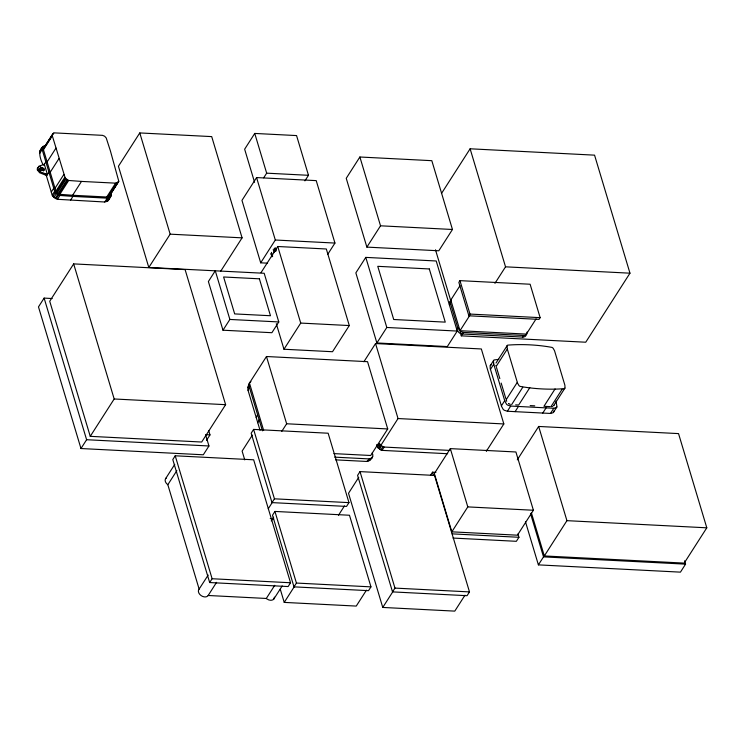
<?xml version="1.0" encoding="UTF-8"?>
<svg xmlns="http://www.w3.org/2000/svg" width="744" height="744" viewBox="0 0 744 744"><rect width="100%" height="100%" fill="white"/><g stroke="black" fill="none" stroke-linecap="round" stroke-linejoin="round"><path stroke-width="1.12" d="M335.591 459.866L366.839 461.457L369.629 460.387L372.121 457.83L372.902 455.105L372.242 452.901M526.12 334.196L525.692 335.87A4.455 3.116 32.6 0 1 524.966 336.576L523.488 337.041A6.389 4.473 32.6 0 1 522.753 337.079L462.573 334A6.389 4.473 32.6 0 1 461.792 333.889L459.987 333.256A4.455 3.116 32.6 0 1 458.797 332.447L456.639 329.081L457.653 327.49L450.362 303.143L450.641 300.251A4.455 3.116 32.6 0 1 451.366 299.544M553.852 410.93L553.666 411.925A4.027 2.818 32.6 0 1 553.024 412.753L550.476 413.441L515.108 411.655L507.38 411.237L504.339 410.269A4.027 2.818 32.6 0 1 503.167 409.339L501.54 406.336L490.222 368.587L490.147 365.946A4.027 2.818 32.6 0 1 490.789 365.109L491.551 364.709M45.858 173.984L52.201 195.133L53.921 197.43L57.465 199.299L104.765 202.005L108.28 200.536L111.321 194.9L111.2 193.831M109.898 193.673L109.563 195.877L106.727 197.011L72.624 195.263L59.818 194.333L58.218 193.682L55.893 191.208L43.44 149.702L43.84 147.647L44.854 146.903M108.28 200.536L111.321 194.9M118.78 181.248L110.372 150.8L106.215 137.947L104.606 136.208L102.486 135.343L54.34 132.878L52.712 133.79L52.312 135.845L65.295 178.253L68.69 180.476L81.496 181.415L115.608 183.154L118.008 182.401L118.78 181.248L109.563 195.877M43.068 164.703C40.12 159.114 36.689 148.661 44.91 145.582M110.744 196.686L107.238 198.155L72.949 196.397L59.929 195.449L56.386 193.58L54.665 191.292L42.148 149.553L42.65 146.856M39.59 169.837L40.436 167.828L41.469 167.381L43.877 168.73L44.129 169.902L43.496 170.869L42.203 168.711L39.813 168.804L40.436 167.828M260.065 430.376L248.031 390.284L248.282 386.099L249.556 382.788L250.914 381.57M247.789 387.94L249.556 382.788M248.031 390.284L249.305 387.019L249.054 384.648M256.234 417.607L257.582 414.622M257.768 422.722L259.135 419.793M486.334 451.227L486.836 450.204M216.569 582.338L208.013 595.73A5.552 3.887 32.6 0 1 201.075 595.563A5.552 3.887 32.6 0 1 198.983 589.294L208.18 575.066M369.629 460.387L372.846 456.481M39.702 151.674L43.171 146.28M39.553 152.399L42.017 148.549M39.683 153.394L42.148 149.553M43.44 148.437L53.084 133.381M43.338 148.94L52.21 135.083M45.449 145.982L47.225 143.211M48.407 141.36L53.726 133.055M43.44 149.702L52.312 135.845M46.807 175.528L39.646 172.766L37.358 169.976L38.642 166.358L44.333 164.247L47.43 174.561L40.269 171.79L37.981 169M39.674 169.976L40.297 169M40.846 168.358L41.469 167.381M43.71 165.215L45.849 161.885M40.278 170.99L40.911 170.013L40.213 168.869M42.203 168.711L42.827 167.744M47.114 161.95L55.986 148.093M43.254 169.706L43.877 168.73M43.347 170.162L43.97 169.186M46.472 176.049L48.937 172.199M50.201 172.264L59.083 158.407M51.28 192.073L53.745 188.223M55.01 188.288L63.891 174.431M52.201 195.133L54.665 191.292M55.893 191.208L64.765 177.351M52.898 196.342L55.372 192.491M56.414 192.11L65.295 178.253M53.921 197.43L56.386 193.58M57.167 192.919L66.049 179.062M55.233 198.378L57.697 194.528M58.218 193.682L67.1 179.825M58.841 194.017L67.723 180.16M56.126 198.862L58.599 195.012M59.818 194.333L68.69 180.476M57.465 199.299L59.929 195.449M72.624 195.263L81.496 181.415M70.485 200.248L72.949 196.397M220.736 271.16L242.079 237.848L211.705 136.608L139.779 132.934L118.436 166.247L148.809 267.477L264.185 273.271L278.786 321.947L271.895 332.708L222.986 330.206L208.385 281.53L215.276 270.769L229.877 319.446L222.986 330.206M106.727 197.011L115.608 183.154M108.038 196.742L116.91 182.894M104.765 202.005L107.238 198.155M110 194.519L118.287 181.592M109.126 196.258L118.008 182.401M52.182 298.549L44.119 298.093L38.483 306.891L80.975 448.53L203.307 454.789L208.952 445.982L205.865 435.705M106.336 201.68L108.801 197.83M107.638 201.094L110.103 197.253M108.717 199.541L111.181 195.691M73.665 263.897L49.727 301.255L90.247 436.337L201.689 442.029L225.618 404.68L185.098 269.598L73.665 263.897L114.185 398.979L90.247 436.337M148.809 267.477L170.153 234.165L139.779 132.934M304.91 180.866L308.481 175.305L296.558 135.575L254.746 133.436L244.646 149.2L254.578 182.308M80.975 448.53L86.611 439.723L44.119 298.093M327.639 254.467L334.949 243.065L316.219 180.625L256.578 177.574L241.967 200.387L260.698 262.818L267.58 263.171M263.692 177.807L266.668 173.166L254.746 133.436M260.698 262.818L275.308 240.014L256.578 177.574M260.995 272.676L277.763 246.506L326.318 248.989L349.289 325.556L332.522 351.726L283.966 349.243L276.303 323.714M359.882 157.003L346.239 178.309L366.876 247.11L438.802 250.784L452.454 229.487L431.818 160.685L359.882 157.003L380.528 225.804L366.876 247.11M175.221 455.793L172.794 459.587L209.678 582.543L288.114 586.551L290.541 582.757L253.658 459.801L175.221 455.793L212.114 578.739L209.678 582.543M165.735 478.457L174.756 464.368M199.15 589.155L167.828 484.725L176.849 470.636M206.525 440.299L209.985 434.896L208.655 430.488M333.954 453.617L370.717 455.495L387.726 428.944L367.545 361.677L266.464 356.516L249.454 383.058L263.674 430.478M283.966 349.243L300.725 323.073L277.763 246.506M253.611 429.409L251.174 433.203L271.997 502.609L346.537 506.422L348.964 502.628L328.141 433.222L253.611 429.409L274.434 498.815L271.997 502.609M365.778 257.387L355.855 272.881L376.882 342.965L447.311 346.574L457.235 331.071L436.207 260.986L365.778 257.387L386.806 327.472L376.882 342.965M252.328 435.156L242.116 451.097L244.757 459.894M281.781 431.362L286.645 423.773L266.464 356.516M441.462 193.514L470.115 148.791L594.558 155.152L629.973 273.188L585.742 342.221L461.299 335.851L460.313 332.549M268.24 508.784L272.444 502.219M363.881 361.761L375.543 343.551L481.34 348.964L503.837 423.95L486.641 450.78M274.936 511.435L272.509 515.239L293.992 586.858L368.531 590.662L370.958 586.867L349.475 515.248L274.936 511.435L296.428 583.054L293.992 586.858M271.253 520.93L273.653 517.182M459.959 280.646L458.853 282.385L468.878 315.8L539.037 319.39L540.144 317.66L530.119 284.236L459.959 280.646L469.985 314.07L468.878 315.8M459.95 285.761L450.799 300.046L459.997 330.708L526.352 334.103L536.108 318.869M450.455 303.496L449.441 305.096L449.618 301.85A4.455 3.116 32.6 0 1 450.353 301.143M208.143 595.488L266.306 598.464L274.731 585.314M273.783 599.097L282.209 585.947M360.012 471.612L357.576 475.407L392.525 591.889L467.055 595.702L469.492 591.908L434.543 475.425L360.012 471.612L394.962 588.095L392.525 591.889M378.231 448.055L377.375 446.791L379.496 443.489L380.351 444.745L378.231 448.055L382.016 450.371L447.683 453.728M358.729 477.36L348.518 493.3L382.76 607.439L454.779 611.122L464.991 595.191M375.543 343.551L398.04 418.547L379.626 447.284L378.956 445.079M379.384 449.171L381.505 445.861L384.137 447.06L449.804 450.418M338.464 515.285L344.472 505.901M380.751 450.074L382.872 446.763M366.457 590.15L356.246 606.081L284.227 602.398L294.438 586.467M382.016 450.371L384.137 447.06M459.997 330.708L469.752 315.475M461.299 335.851L462.545 333.907M494.937 283.352L505.529 266.826L470.115 148.791M462.573 334L463.596 332.41L523.767 335.488A6.25 4.371 32.6 0 0 524.799 335.404L525.98 334.977A4.455 3.116 32.6 0 0 526.715 334.27L527.096 332.029M490.296 365.639L493.607 360.477M490.454 369.368L493.765 364.197L493.458 360.775A4.027 2.818 32.6 0 1 494.1 359.947L498.843 359.361M496.034 363.007L507.166 345.625M507.315 349.029L517.517 383.039L518.912 385.522A3.674 2.576 32.6 0 0 519.982 386.368C534.192 389.01 550.151 389.81 564.436 388.647A3.674 2.576 32.6 0 0 565.021 387.884L564.882 385.206L554.54 350.75L553.136 348.266A3.674 2.576 32.6 0 0 552.067 347.42C537.865 344.77 521.907 343.979 507.622 345.142A3.674 2.576 32.6 0 0 507.027 345.904L507.315 349.029L496.174 366.411L495.885 365.425M430.432 475.388L432.487 472.18L435.947 472.356M450.325 448.623L434.347 473.565L451.831 531.83L517.424 535.187L533.401 510.254L515.918 451.98L450.325 448.623L467.799 506.897L451.831 531.83M522.428 337.06L523.581 335.479M522.753 337.079L523.767 335.488M501.4 405.843L504.711 400.672L493.765 364.197M506.171 399.714L517.303 382.332M507.38 411.237L510.691 406.066L553.787 408.27L556.335 407.591A4.027 2.818 32.6 0 0 556.977 406.754L556.001 401.128M511.621 404.634L522.762 387.252M382.76 607.439L392.972 591.499M529.821 387.643L518.68 405.024L515.657 404.857M515.108 411.655L518.419 406.494M543.938 406.317L555.071 388.935M542.767 413.069L546.077 407.907M550.979 406.652L562.111 389.27M517.275 459.839L538.665 426.452L678.537 433.603L706.8 527.812L684.192 563.106L544.32 555.954L531.346 512.728M553.75 405.536L564.882 388.154M550.476 413.441L553.787 408.27M553.508 412.223L556.819 407.061M517.945 533.987L518.94 537.289L516.364 541.307L453.012 538.061M684.573 560.818L685.568 564.138L680.444 572.145L538.396 564.873L543.52 556.875L530.593 513.769M544.32 555.954L566.928 520.661L538.665 426.452M44.129 169.902L43.459 170.683L40.911 170.013M40.185 150.707L41.562 149.684M366.839 461.457L369.303 458.918L372.121 457.83M368.652 460.992L371.135 458.444M39.051 166.712L37.386 168.107L37.358 169.976M450.641 300.985L451.236 300.781M39.925 166.358L40.418 166.191M552.597 406.391L551.602 406.615M544.943 406.363L549.974 406.605M266.668 173.166L308.481 175.305M380.528 225.804L452.454 229.487M170.153 234.165L242.079 237.848M275.308 240.014L334.949 243.065M505.529 266.826L629.973 273.188M469.985 314.07L540.144 317.66M229.877 319.446L278.786 321.947M300.725 323.073L349.289 325.556M386.806 327.472L457.235 331.071M530.165 405.61L534.75 405.843M114.185 398.979L225.618 404.68M398.04 418.547L503.837 423.95M286.645 423.773L387.726 428.944M205.558 434.673L209.985 434.896M86.611 439.723L208.952 445.982M334.661 457.142L369.303 458.918M467.799 506.897L533.401 510.254M274.434 498.815L348.964 502.628M566.928 520.661L706.8 527.812M270.239 518.568L273.671 518.745M452.129 533.866L518.94 537.289M543.52 556.875L685.568 564.138M212.114 578.739L290.541 582.757M296.428 583.054L370.958 586.867M394.962 588.095L469.492 591.908M510.691 406.066L507.65 405.099A4.027 2.818 32.6 0 1 506.469 404.169L504.711 400.672M510.347 404.383L509.296 403.992M266.306 598.464L266.845 598.929A5.552 3.887 32.6 0 0 274.387 597.144M506.72 401.314L506.301 400.16M457.653 327.49L459.82 330.857A4.455 3.116 32.6 0 0 461.001 331.666L462.805 332.298A6.389 4.473 32.6 0 0 463.596 332.41M496.508 367.517L499.838 378.622M501.168 383.058L505.836 398.607M525.459 521.767L538.396 564.873M435.491 249.807L450.715 300.557M432.487 472.18L433.482 475.481M376.706 444.568L377.375 446.791M275.41 247.845L276.303 250.84M274.731 248.115L275.624 251.109M274.164 248.552L275.057 251.546M273.234 249.538L274.136 252.532M271.448 252.328L272.648 256.327M271.383 254.132L271.978 256.131M271.086 253.351L271.978 256.345M271.076 253.816L271.969 256.81M249.305 387.019L262.446 430.832M280.274 589.202L284.227 602.398M167.828 484.725A5.552 3.887 32.6 0 1 166.517 477.769M553.889 405.266A3.674 2.576 32.6 0 1 553.555 405.796M508.849 403.75A3.674 2.576 32.6 0 1 508.45 403.49M429.307 268.956L377.766 266.324L393.716 319.502L445.256 322.133L429.307 268.956M259.386 278.814L223.6 276.982L234.676 313.912L270.472 315.735L259.386 278.814"/></g></svg>
